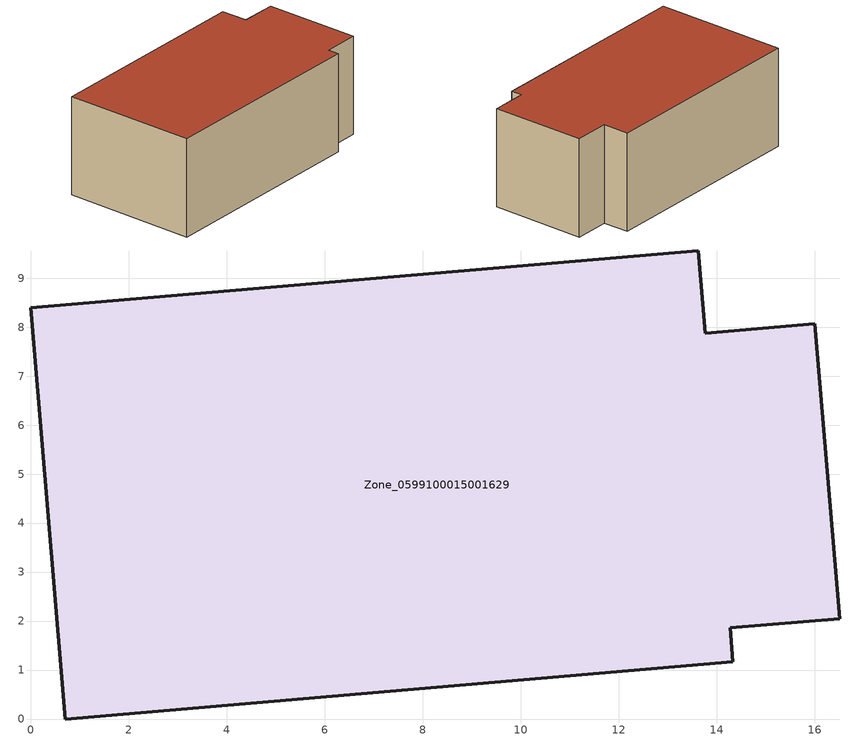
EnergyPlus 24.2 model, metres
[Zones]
Zone_0599100015001629
 floor ground (C_G): 13.76,7.88 16,8.07 16.51,2.05 14.27,1.86 14.33,1.17 0.69,0 0,8.4 13.62,9.55 z0.97
 wall outside (C_F): 0.69,0 14.33,1.17 14.27,1.86 16.51,2.05 16,8.07 13.76,7.88 13.62,9.55 0,8.4 0.69,0 z0.97:7.21
 roof outside (C_R): 16,8.07 13.76,7.88 13.62,9.55 0,8.4 0.69,0 14.33,1.17 14.27,1.86 16.51,2.05 z7.21
[BUILDING]
Pand.0599100015001629: North Axis=0; Terrain=City; Loads Convergence Tolerance Value=0.04; Temperature Convergence Tolerance Value=0.4; Solar Distribution=FullExterior; Maximum Number of Warmup Days=25; Minimum Number of Warmup Days=1
[Site:Location]
Rotterdam.The.Hague.AP_ZH_NLD Design_Conditions: Latitude=51.96; Longitude=4.45; Time Zone=1; Elevation=-4.5
[SITE:GROUNDTEMPERATURE:BUILDINGSURFACE]
18, 18, 18, 18, 18, 18, 18, 18, 18, 18, 18, 18
[MATERIAL] Thermal Absorptance=0.9; Solar Absorptance=0.7; Visible Absorptance=0.7
Name | Roughness | Thickness | Conductivity | Density | Specific Heat
G.D.1965-1974 | MediumSmooth | 0.15 | 0.882353 | 540 | 1210
F.D.1965-1974 | Rough | 0.3 | 0.697674 | 1920 | 840
R.D.1965-1974 | MediumRough | 0.2 | 0.232558 | 1500 | 1000
[CONSTRUCTION]
C_G: G.D.1965-1974
C_F: F.D.1965-1974
C_R: R.D.1965-1974
[ZONE]
Zone_0599100015001629: Type=1; Multiplier=1; Ceiling Height=Autocalculate; Volume=Autocalculate; Floor Area=autocalculate; Part of Total Floor Area=Yes
[ZONEINFILTRATION:DESIGNFLOWRATE]
Infil_Zone_0599100015001629: Zone or ZoneList or Space or SpaceList=Zone_0599100015001629; Schedule=AlwaysOn; Design Flow Rate Calculation Method=Flow/Area; Flow Rate per Floor Area=0.0042; Constant Term Coefficient=1; Temperature Term Coefficient=0; Velocity Term Coefficient=0; Velocity Squared Term Coefficient=0
[HVACTEMPLATE:ZONE:IDEALLOADSAIRSYSTEM]
Zone_0599100015001629: Maximum Heating Supply Air Temperature=50; Minimum Cooling Supply Air Temperature=13; Maximum Heating Supply Air Humidity Ratio=0.0156; Minimum Cooling Supply Air Humidity Ratio=0.0077; Heating Limit=NoLimit; Cooling Limit=NoLimit; Dehumidification Control Type=ConstantSensibleHeatRatio; Cooling Sensible Heat Ratio=0.7; Dehumidification Setpoint=60; Humidification Control Type=None; Humidification Setpoint=30; Outdoor Air Method=None; Outdoor Air Flow Rate per Person=0.00944; Outdoor Air Flow Rate per Zone Floor Area=0; Outdoor Air Flow Rate per Zone=0; Demand Controlled Ventilation Type=None; Outdoor Air Economizer Type=NoEconomizer; Heat Recovery Type=None; Sensible Heat Recovery Effectiveness=0.7; Latent Heat Recovery Effectiveness=0.65
[ZONECONTROL:THERMOSTAT]
ThermostatControl_Zone_0599100015001629: Zone or ZoneList=Zone_0599100015001629; Control Type Schedule=DualSetpointControlType; Control 1=Thermostat_Zone_0599100015001629; Temperature Difference Between Cutout And Setpoint=0
[THERMOSTATSETPOINT:DUALSETPOINT]
Thermostat_Zone_0599100015001629: Heating Setpoint Temperature Schedule=HeatingSetpoint_Zone_0599100015001629; Cooling Setpoint Temperature Schedule=CoolingSetpoint_Zone_0599100015001629
[SCHEDULE:COMPACT]
HeatingSetpoint_Zone_0599100015001629: Through: 12/31, For: AllDays, Until: 24:00, 21
CoolingSetpoint_Zone_0599100015001629: Through: 12/31, For: AllDays, Until: 24:00, 24
DualSetpointControlType: Through: 12/31, For: AllDays, Until: 24:00, 4
AlwaysOn: Through: 12/31, For: AllDays, Until: 24:00, 1
